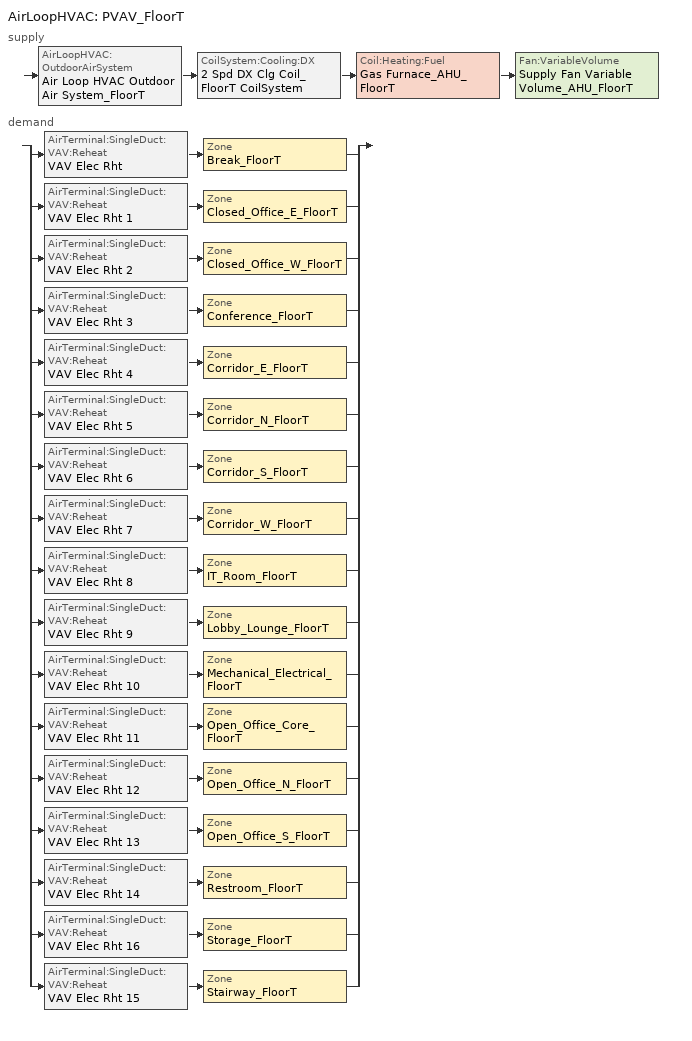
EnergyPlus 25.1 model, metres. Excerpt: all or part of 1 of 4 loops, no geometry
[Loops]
AirLoopHVAC 'PVAV_FloorT'
 supply: AirLoopHVAC:OutdoorAirSystem 'Air Loop HVAC Outdoor Air System_FloorT' > CoilSystem:Cooling:DX '2 Spd DX Clg Coil_FloorT CoilSystem' > Coil:Heating:Fuel 'Gas Furnace_AHU_FloorT' > Fan:VariableVolume 'Supply Fan Variable Volume_AHU_FloorT'
 demand: split
  | AirTerminal:SingleDuct:VAV:Reheat 'VAV Elec Rht' > Zone 'Break_FloorT'
  | AirTerminal:SingleDuct:VAV:Reheat 'VAV Elec Rht 1' > Zone 'Closed_Office_E_FloorT'
  | AirTerminal:SingleDuct:VAV:Reheat 'VAV Elec Rht 2' > Zone 'Closed_Office_W_FloorT'
  | AirTerminal:SingleDuct:VAV:Reheat 'VAV Elec Rht 3' > Zone 'Conference_FloorT'
  | AirTerminal:SingleDuct:VAV:Reheat 'VAV Elec Rht 4' > Zone 'Corridor_E_FloorT'
  | AirTerminal:SingleDuct:VAV:Reheat 'VAV Elec Rht 5' > Zone 'Corridor_N_FloorT'
  | AirTerminal:SingleDuct:VAV:Reheat 'VAV Elec Rht 6' > Zone 'Corridor_S_FloorT'
  | AirTerminal:SingleDuct:VAV:Reheat 'VAV Elec Rht 7' > Zone 'Corridor_W_FloorT'
  | AirTerminal:SingleDuct:VAV:Reheat 'VAV Elec Rht 8' > Zone 'IT_Room_FloorT'
  | AirTerminal:SingleDuct:VAV:Reheat 'VAV Elec Rht 9' > Zone 'Lobby_Lounge_FloorT'
  | AirTerminal:SingleDuct:VAV:Reheat 'VAV Elec Rht 10' > Zone 'Mechanical_Electrical_FloorT'
  | AirTerminal:SingleDuct:VAV:Reheat 'VAV Elec Rht 11' > Zone 'Open_Office_Core_FloorT'
  | AirTerminal:SingleDuct:VAV:Reheat 'VAV Elec Rht 12' > Zone 'Open_Office_N_FloorT'
  | AirTerminal:SingleDuct:VAV:Reheat 'VAV Elec Rht 13' > Zone 'Open_Office_S_FloorT'
  | AirTerminal:SingleDuct:VAV:Reheat 'VAV Elec Rht 14' > Zone 'Restroom_FloorT'
  | AirTerminal:SingleDuct:VAV:Reheat 'VAV Elec Rht 16' > Zone 'Storage_FloorT'
  | AirTerminal:SingleDuct:VAV:Reheat 'VAV Elec Rht 15' > Zone 'Stairway_FloorT'
[DesignSpecification:OutdoorAir] Outdoor Air Method=Maximum; Outdoor Air Flow per Person {m3/s-person}=0.00707921; Outdoor Air Flow per Zone Floor Area {m3/s-m2}=0.000762; Outdoor Air Flow per Zone {m3/s}=0; Outdoor Air Flow Air Changes per Hour {1/hr}=0; Outdoor Air Schedule=OfficeMediumOfficeHVACAvail
DSOA_Open_Office_Core_FloorT; DSOA_Open_Office_N_FloorT; DSOA_Closed_Office_W_FloorT; DSOA_Closed_Office_E_FloorT; DSOA_Open_Office_S_FloorT; DSOA_Conference_FloorT; DSOA_Lobby_Lounge_FloorT; DSOA_Storage_FloorT; DSOA_Mechanical_Electrical_FloorT; DSOA_IT_Room_FloorT; DSOA_Restroom_FloorT; DSOA_Break_FloorT; DSOA_Stairway_FloorT; DSOA_Corridor_W_FloorT; DSOA_Corridor_N_FloorT; DSOA_Corridor_E_FloorT; DSOA_Corridor_S_FloorT
[Sizing:Zone] Zone Cooling Design Supply Air Temperature Input Method=SupplyAirTemperature; Zone Cooling Design Supply Air Temperature {C}=14; Zone Cooling Design Supply Air Temperature Difference {deltaC}=11.11; Zone Heating Design Supply Air Temperature Input Method=SupplyAirTemperature; Zone Heating Design Supply Air Temperature {C}=40; Zone Heating Design Supply Air Temperature Difference {deltaC}=11.11; Zone Cooling Design Supply Air Humidity Ratio {kgWater/kgDryAir}=0.0085; Zone Heating Design Supply Air Humidity Ratio {kgWater/kgDryAir}=0.008; Cooling Design Air Flow Method=DesignDay; Cooling Design Air Flow Rate {m3/s}=0; Cooling Minimum Air Flow per Zone Floor Area {m3/s-m2}=0.000762; Cooling Minimum Air Flow {m3/s}=0; Cooling Minimum Air Flow Fraction=0; Heating Design Air Flow Method=DesignDay; Heating Design Air Flow Rate {m3/s}=0; Heating Maximum Air Flow per Zone Floor Area {m3/s-m2}=0.002032; Heating Maximum Air Flow {m3/s}=0.141576; Heating Maximum Air Flow Fraction=0.3; Account for Dedicated Outdoor Air System=No; Zone Load Sizing Method=Sensible Load Only No Latent Load; Zone Latent Cooling Design Supply Air Humidity Ratio Input Method=HumidityRatioDifference; Zone Cooling Design Supply Air Humidity Ratio Difference {kgWater/kgDryAir}=0.005; Zone Latent Heating Design Supply Air Humidity Ratio Input Method=HumidityRatioDifference; Zone Humidification Design Supply Air Humidity Ratio Difference {kgWater/kgDryAir}=0.005; Type of Space Sum to Use=Coincident
Name | Design Specification Outdoor Air Object
Break_FloorT | DSOA_Break_FloorT
Closed_Office_E_FloorT | DSOA_Closed_Office_E_FloorT
Closed_Office_W_FloorT | DSOA_Closed_Office_W_FloorT
Conference_FloorT | DSOA_Conference_FloorT
Corridor_E_FloorT | DSOA_Corridor_E_FloorT
Corridor_N_FloorT | DSOA_Corridor_N_FloorT
Corridor_S_FloorT | DSOA_Corridor_S_FloorT
Corridor_W_FloorT | DSOA_Corridor_W_FloorT
IT_Room_FloorT | DSOA_IT_Room_FloorT
Lobby_Lounge_FloorT | DSOA_Lobby_Lounge_FloorT
Mechanical_Electrical_FloorT | DSOA_Mechanical_Electrical_FloorT
Open_Office_Core_FloorT | DSOA_Open_Office_Core_FloorT
Open_Office_N_FloorT | DSOA_Open_Office_N_FloorT
Open_Office_S_FloorT | DSOA_Open_Office_S_FloorT
Restroom_FloorT | DSOA_Restroom_FloorT
Stairway_FloorT | DSOA_Stairway_FloorT
Storage_FloorT | DSOA_Storage_FloorT
[Sizing:System]
PVAV_FloorT: Type of Load to Size On=Sensible; Design Outdoor Air Flow Rate {m3/s}=Autosize; Central Heating Maximum System Air Flow Ratio=0.3; Preheat Design Temperature {C}=7; Preheat Design Humidity Ratio {kgWater/kgDryAir}=0.008; Precool Design Temperature {C}=12.8; Precool Design Humidity Ratio {kgWater/kgDryAir}=0.008; Central Cooling Design Supply Air Temperature {C}=12.8; Central Heating Design Supply Air Temperature {C}=12.8; Type of Zone Sum to Use=Coincident; 100% Outdoor Air in Cooling=No; 100% Outdoor Air in Heating=No; Central Cooling Design Supply Air Humidity Ratio {kgWater/kgDryAir}=0.0085; Central Heating Design Supply Air Humidity Ratio {kgWater/kgDryAir}=0.008; Cooling Supply Air Flow Rate Method=DesignDay; Cooling Supply Air Flow Rate {m3/s}=0; Cooling Supply Air Flow Rate Per Floor Area {m3/s-m2}=0.00996765; Cooling Fraction of Autosized Cooling Supply Air Flow Rate=1; Cooling Supply Air Flow Rate Per Unit Cooling Capacity {m3/s-W}=3.94755e-05; Heating Supply Air Flow Rate Method=DesignDay; Heating Supply Air Flow Rate {m3/s}=0; Heating Supply Air Flow Rate Per Floor Area {m3/s-m2}=0.00996765; Heating Fraction of Autosized Heating Supply Air Flow Rate=1; Heating Fraction of Autosized Cooling Supply Air Flow Rate=1; Heating Supply Air Flow Rate Per Unit Heating Capacity {m3/s-W}=3.15882e-05; System Outdoor Air Method=ZoneSum; Zone Maximum Outdoor Air Fraction=1; Cooling Design Capacity Method=CoolingDesignCapacity; Cooling Design Capacity {W}=Autosize; Cooling Design Capacity Per Floor Area {W/m2}=234.7; Fraction of Autosized Cooling Design Capacity=1; Heating Design Capacity Method=HeatingDesignCapacity; Heating Design Capacity {W}=Autosize; Heating Design Capacity Per Floor Area {W/m2}=157; Fraction of Autosized Heating Design Capacity=1; Central Cooling Capacity Control Method=OnOff; Occupant Diversity=Autosize
[AirTerminal:SingleDuct:VAV:Reheat] Availability Schedule=Always On Discrete; Maximum Air Flow Rate {m3/s}=Autosize; Zone Minimum Air Flow Input Method=Constant; Constant Minimum Air Flow Fraction=0.3; Fixed Minimum Air Flow Rate {m3/s}=Autosize; Maximum Hot Water or Steam Flow Rate {m3/s}=Autosize; Minimum Hot Water or Steam Flow Rate {m3/s}=0; Convergence Tolerance=0.001; Damper Heating Action=ReverseWithLimits; Maximum Flow per Zone Floor Area During Reheat {m3/s-m2}=Autocalculate; Maximum Flow Fraction During Reheat=0.5; Maximum Reheat Air Temperature {C}=35
Name | Reheat Coil
VAV Elec Rht | VAV Elec Rht Coil
VAV Elec Rht 1 | VAV Elec Rht Coil 1
VAV Elec Rht 2 | VAV Elec Rht Coil 2
VAV Elec Rht 3 | VAV Elec Rht Coil 3
VAV Elec Rht 4 | VAV Elec Rht Coil 4
VAV Elec Rht 5 | VAV Elec Rht Coil 5
VAV Elec Rht 6 | VAV Elec Rht Coil 6
VAV Elec Rht 7 | VAV Elec Rht Coil 7
VAV Elec Rht 8 | VAV Elec Rht Coil 8
VAV Elec Rht 9 | VAV Elec Rht Coil 9
VAV Elec Rht 10 | VAV Elec Rht Coil 10
VAV Elec Rht 11 | VAV Elec Rht Coil 11
VAV Elec Rht 12 | VAV Elec Rht Coil 12
VAV Elec Rht 13 | VAV Elec Rht Coil 13
VAV Elec Rht 14 | VAV Elec Rht Coil 14
VAV Elec Rht 15 | VAV Elec Rht Coil 15
VAV Elec Rht 16 | VAV Elec Rht Coil 16
[Zone equipment]
Break_FloorT: VAV Elec Rht
Closed_Office_E_FloorT: VAV Elec Rht 1
Closed_Office_W_FloorT: VAV Elec Rht 2
Conference_FloorT: VAV Elec Rht 3
Corridor_E_FloorT: VAV Elec Rht 4
Corridor_N_FloorT: VAV Elec Rht 5
Corridor_S_FloorT: VAV Elec Rht 6
Corridor_W_FloorT: VAV Elec Rht 7
IT_Room_FloorT: VAV Elec Rht 8
Lobby_Lounge_FloorT: VAV Elec Rht 9
Mechanical_Electrical_FloorT: VAV Elec Rht 10
Open_Office_Core_FloorT: VAV Elec Rht 11
Open_Office_N_FloorT: VAV Elec Rht 12
Open_Office_S_FloorT: VAV Elec Rht 13
Restroom_FloorT: VAV Elec Rht 14, Zone Exhaust Fan 2
Stairway_FloorT: VAV Elec Rht 15
Storage_FloorT: VAV Elec Rht 16
[Fan:VariableVolume]
Supply Fan Variable Volume_AHU_FloorT: Availability Schedule=OfficeMediumOfficeHVACAvail; Fan Total Efficiency=0.59; Pressure Rise {Pa}=967.81; Maximum Flow Rate {m3/s}=AutoSize; Fan Power Minimum Flow Rate Input Method=FixedFlowRate; Fan Power Minimum Flow Fraction=0; Fan Power Minimum Air Flow Rate {m3/s}=0; Motor Efficiency=0.9; Motor In Airstream Fraction=1; Fan Power Coefficient 1=0.0407599; Fan Power Coefficient 2=0.088045; Fan Power Coefficient 3=-0.0729261; Fan Power Coefficient 4=0.94374; Fan Power Coefficient 5=0
[Fan:ZoneExhaust]
Zone Exhaust Fan 2: Availability Schedule=OfficeMediumOfficeHVACAvail; Fan Total Efficiency=0.65; Pressure Rise {Pa}=120; Maximum Flow Rate {m3/s}=0.0944; System Availability Manager Coupling Mode=Decoupled
[Coil:Cooling:DX:TwoSpeed]
2 Spd DX Clg Coil_FloorT: Availability Schedule=Always On Discrete; High Speed Gross Rated Total Cooling Capacity {W}=Autosize; High Speed Rated Sensible Heat Ratio=Autosize; High Speed Gross Rated Cooling COP {W/W}=3.3; High Speed Rated Air Flow Rate {m3/s}=Autosize; High Speed 2017 Rated Evaporator Fan Power Per Volume Flow Rate {W/(m3/s)}=773.3; High Speed 2023 Rated Evaporator Fan Power Per Volume Flow Rate {W/(m3/s)}=934.4; Unit Internal Static Air Pressure {Pa}=773.3; Total Cooling Capacity Function of Temperature Curve=OS:Curve:Biquadratic 25; Total Cooling Capacity Function of Flow Fraction Curve=OS:Curve:Quadratic 20; Energy Input Ratio Function of Temperature Curve=OS:Curve:Biquadratic 22; Energy Input Ratio Function of Flow Fraction Curve=OS:Curve:Quadratic 21; Part Load Fraction Correlation Curve=OS:Curve:Quadratic 22; Low Speed Gross Rated Total Cooling Capacity {W}=Autosize; Low Speed Gross Rated Sensible Heat Ratio=Autosize; Low Speed Gross Rated Cooling COP {W/W}=3.3; Low Speed Rated Air Flow Rate {m3/s}=Autosize; Low Speed 2017 Rated Evaporator Fan Power Per Volume Flow Rate {W/(m3/s)}=773.3; Low Speed 2023 Rated Evaporator Fan Power Per Volume Flow Rate {W/(m3/s)}=934.4; Low Speed Total Cooling Capacity Function of Temperature Curve=OS:Curve:Biquadratic 23; Low Speed Energy Input Ratio Function of Temperature Curve=OS:Curve:Biquadratic 24; Condenser Type=AirCooled; Minimum Outdoor Dry-Bulb Temperature for Compressor Operation {C}=-25; High Speed Evaporative Condenser Effectiveness=0; High Speed Evaporative Condenser Air Flow Rate {m3/s}=Autosize; High Speed Evaporative Condenser Pump Rated Power Consumption {W}=Autosize; Low Speed Evaporative Condenser Effectiveness=0; Low Speed Evaporative Condenser Air Flow Rate {m3/s}=Autosize; Low Speed Evaporative Condenser Pump Rated Power Consumption {W}=Autosize; Basin Heater Capacity {W/K}=10; Basin Heater Setpoint Temperature {C}=2
[Coil:Heating:Electric] Availability Schedule=Always On Discrete; Efficiency=1; Nominal Capacity {W}=Autosize
VAV Elec Rht Coil; VAV Elec Rht Coil 1; VAV Elec Rht Coil 2; VAV Elec Rht Coil 3; VAV Elec Rht Coil 4; VAV Elec Rht Coil 5; VAV Elec Rht Coil 6; VAV Elec Rht Coil 7; VAV Elec Rht Coil 8; VAV Elec Rht Coil 9; VAV Elec Rht Coil 10; VAV Elec Rht Coil 11; VAV Elec Rht Coil 12; VAV Elec Rht Coil 13; VAV Elec Rht Coil 14; VAV Elec Rht Coil 15; VAV Elec Rht Coil 16
[Coil:Heating:Fuel]
Gas Furnace_AHU_FloorT: Availability Schedule=Always On Discrete; Fuel Type=NaturalGas; Burner Efficiency=0.8; Nominal Capacity {W}=AutoSize; On Cycle Parasitic Electric Load {W}=0; Off Cycle Parasitic Fuel Load {W}=0
[CoilSystem:Cooling:DX]
2 Spd DX Clg Coil_FloorT CoilSystem: Availability Schedule=Always On Discrete; Cooling Coil=2 Spd DX Clg Coil_FloorT
[HeatExchanger:AirToAir:SensibleAndLatent]
ERV HX_FloorT: Availability Schedule=Always On Discrete; Nominal Supply Air Flow Rate {m3/s}=Autosize; Sensible Effectiveness at 100% Heating Air Flow=0.65; Latent Effectiveness at 100% Heating Air Flow=0; Sensible Effectiveness at 100% Cooling Air Flow=0.65; Latent Effectiveness at 100% Cooling Air Flow=0; Nominal Electric Power {W}=0; Supply Air Outlet Temperature Control=No; Heat Exchanger Type=Plate; Frost Control Type=None; Threshold Temperature {C}=1.7; Economizer Lockout=Yes; Sensible Effectiveness of Heating Air Flow Curve=ERV HX_SensHeatEff; Latent Effectiveness of Heating Air Flow Curve=ERV HX_LatHeatEff; Sensible Effectiveness of Cooling Air Flow Curve=ERV HX_SensCoolEff; Latent Effectiveness of Cooling Air Flow Curve=ERV HX_LatCoolEff
[Controller:OutdoorAir]
Controller Outdoor Air_FloorT: Minimum Outdoor Air Flow Rate {m3/s}=0; Maximum Outdoor Air Flow Rate {m3/s}=Autosize; Economizer Control Type=FixedDryBulb; Economizer Control Action Type=ModulateFlow; Economizer Maximum Limit Dry-Bulb Temperature {C}=23.8889; Economizer Maximum Limit Enthalpy {J/kg}=116300; Economizer Minimum Limit Dry-Bulb Temperature {C}=7.22222; Lockout Type=NoLockout; Minimum Limit Type=FixedMinimum; Minimum Outdoor Air Schedule=OfficeMediumOfficeHVACAvail; Maximum Fraction of Outdoor Air Schedule=OfficeMediumOfficeHVACAvail; Mechanical Ventilation Controller=Controller Mechanical Ventilation 4; High Humidity Control=No; High Humidity Outdoor Air Flow Ratio=1; Control High Indoor Humidity Based on Outdoor Humidity Ratio=Yes; Heat Recovery Bypass Control Type=BypassWhenWithinEconomizerLimits; Economizer Operation Staging=InterlockedWithMechanicalCooling
[Controller:MechanicalVentilation]
Controller Mechanical Ventilation 4: Availability Schedule=OfficeMediumOfficeHVACAvail; Demand Controlled Ventilation=Yes; System Outdoor Air Method=ZoneSum; Zone or ZoneList 1=Break_FloorT; Design Specification Outdoor Air Object Name 1=DSOA_Break_FloorT; Zone or ZoneList 2=Closed_Office_E_FloorT; Design Specification Outdoor Air Object Name 2=DSOA_Closed_Office_E_FloorT; Zone or ZoneList 3=Closed_Office_W_FloorT; Design Specification Outdoor Air Object Name 3=DSOA_Closed_Office_W_FloorT; Zone or ZoneList 4=Conference_FloorT; Design Specification Outdoor Air Object Name 4=DSOA_Conference_FloorT; Zone or ZoneList 5=Corridor_E_FloorT; Design Specification Outdoor Air Object Name 5=DSOA_Corridor_E_FloorT; Zone or ZoneList 6=Corridor_N_FloorT; Design Specification Outdoor Air Object Name 6=DSOA_Corridor_N_FloorT; Zone or ZoneList 7=Corridor_S_FloorT; Design Specification Outdoor Air Object Name 7=DSOA_Corridor_S_FloorT; Zone or ZoneList 8=Corridor_W_FloorT; Design Specification Outdoor Air Object Name 8=DSOA_Corridor_W_FloorT; Zone or ZoneList 9=IT_Room_FloorT; Design Specification Outdoor Air Object Name 9=DSOA_IT_Room_FloorT; Zone or ZoneList 10=Lobby_Lounge_FloorT; Design Specification Outdoor Air Object Name 10=DSOA_Lobby_Lounge_FloorT; Zone or ZoneList 11=Mechanical_Electrical_FloorT; Design Specification Outdoor Air Object Name 11=DSOA_Mechanical_Electrical_FloorT; Zone or ZoneList 12=Open_Office_Core_FloorT; Design Specification Outdoor Air Object Name 12=DSOA_Open_Office_Core_FloorT; Zone or ZoneList 13=Open_Office_N_FloorT; Design Specification Outdoor Air Object Name 13=DSOA_Open_Office_N_FloorT; Zone or ZoneList 14=Open_Office_S_FloorT; Design Specification Outdoor Air Object Name 14=DSOA_Open_Office_S_FloorT; Zone or ZoneList 15=Restroom_FloorT; Design Specification Outdoor Air Object Name 15=DSOA_Restroom_FloorT; Zone or ZoneList 16=Storage_FloorT; Design Specification Outdoor Air Object Name 16=DSOA_Storage_FloorT; Zone or ZoneList 17=Stairway_FloorT; Design Specification Outdoor Air Object Name 17=DSOA_Stairway_FloorT
[AirLoopHVAC]
PVAV_FloorT: Design Supply Air Flow Rate {m3/s}=AutoSize; Design Return Air Flow Fraction of Supply Air Flow=1
[SetpointManager:MixedAir] Control Variable=Temperature
Node 238 OS Default SPM; Node 177 OS Default SPM; Node 178 OS Default SPM; Node 179 OS Default SPM
[SetpointManager:Warmest]
Warmest Zone Supply Air Temp Reset 2: Control Variable=Temperature; HVAC Air Loop=PVAV_FloorT; Minimum Setpoint Temperature {C}=12.8; Maximum Setpoint Temperature {C}=15.6; Strategy=MaximumTemperature
[Schedule:Constant]
Always On Discrete: On Off Limits, 1
[Schedule:Day:Hourly]
OfficeMediumOfficeHVACAvailWD: OnOff, 0, 0, 0, 0, 0, 1, 1, 1, 1, 1, 1, 1, 1, 1, 1, 1, 1, 1, 1, 1, 1, 1, 1, 1
OfficeMediumOfficeHVACAvailSat; OfficeMediumOfficeHVACAvailSun: OnOff, 0, 0, 0, 0, 0, 0, 0, 0, 0, 0, 0, 0, 0, 0, 0, 0, 0, 0, 0, 0, 0, 0, 0, 0
[Schedule:Week:Daily]
OfficeMediumOfficeHVACAvailWk: OfficeMediumOfficeHVACAvailSun, OfficeMediumOfficeHVACAvailWD, OfficeMediumOfficeHVACAvailWD, OfficeMediumOfficeHVACAvailWD, OfficeMediumOfficeHVACAvailWD, OfficeMediumOfficeHVACAvailWD, OfficeMediumOfficeHVACAvailSat, OfficeMediumOfficeHVACAvailSun, OfficeMediumOfficeHVACAvailWD, OfficeMediumOfficeHVACAvailWD, OfficeMediumOfficeHVACAvailSun, OfficeMediumOfficeHVACAvailSun
[Schedule:Year]
OfficeMediumOfficeHVACAvail: OnOff, OfficeMediumOfficeHVACAvailWk, 1, 1, 12, 31
[Curve:Quadratic]
Name | Coefficient1 Constant | Coefficient2 x | Coefficient3 x**2 | Minimum Value of x | Maximum Value of x
OS:Curve:Quadratic 20 | 0.77136 | 0.34053 | -0.11088 | 0.75918 | 1.13877
OS:Curve:Quadratic 21 | 1.2055 | -0.32953 | 0.12308 | 0.75918 | 1.13877
OS:Curve:Quadratic 22 | 0.771 | 0.229 | 0 | 0 | 1
[Curve:Biquadratic] Minimum Value of x=17; Maximum Value of x=22; Minimum Value of y=13; Maximum Value of y=46
Name | Coefficient1 Constant | Coefficient2 x | Coefficient3 x**2 | Coefficient4 y | Coefficient5 y**2 | Coefficient6 x*y
OS:Curve:Biquadratic 25; OS:Curve:Biquadratic 23 | 0.42415 | 0.04426 | -0.00042 | 0.00333 | -8e-05 | -0.00021
OS:Curve:Biquadratic 22; OS:Curve:Biquadratic 24 | 1.23649 | -0.02431 | 0.00057 | -0.01434 | 0.00063 | -0.00038
[Table:IndependentVariable]
ERV HX_IndependentVariable: Linear, Linear, 0, 10, Dimensionless, 0.75, 1
[Table:IndependentVariableList]
ERV HX_SensHeatEff Independent Variable List; ERV HX_LatHeatEff Independent Variable List; ERV HX_SensCoolEff Independent Variable List; ERV HX_LatCoolEff Independent Variable List: ERV HX_IndependentVariable
[Table:Lookup]
ERV HX_SensHeatEff: ERV HX_SensHeatEff Independent Variable List, DivisorOnly, 0.76, 0, 10, Dimensionless, 0.81, 0.76
ERV HX_LatHeatEff: ERV HX_LatHeatEff Independent Variable List, DivisorOnly, 0.68, 0, 10, Dimensionless, 0.73, 0.68
ERV HX_SensCoolEff: ERV HX_SensCoolEff Independent Variable List, DivisorOnly, 0.76, 0, 10, Dimensionless, 0.81, 0.76
ERV HX_LatCoolEff: ERV HX_LatCoolEff Independent Variable List, DivisorOnly, 0.68, 0, 10, Dimensionless, 0.73, 0.68
